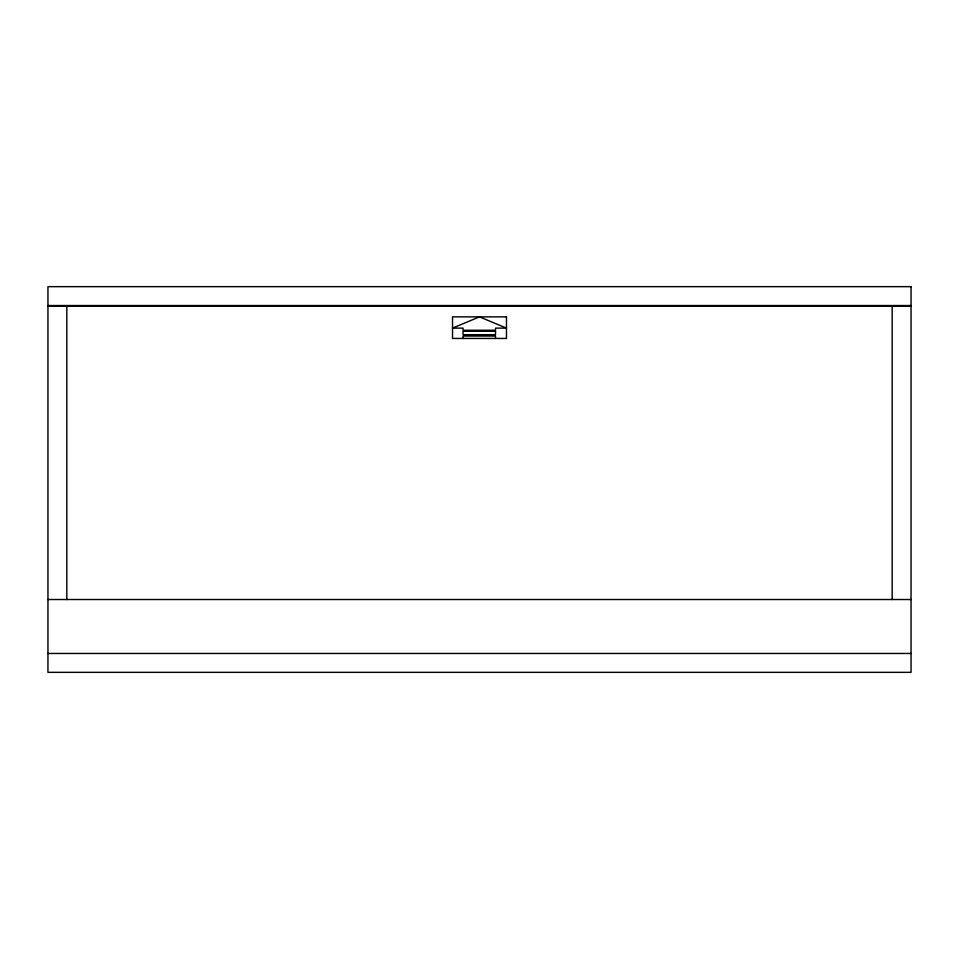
<?xml version="1.0" encoding="UTF-8"?>
<svg xmlns="http://www.w3.org/2000/svg" width="959" height="959" viewBox="0 0 959 959"><rect width="100%" height="100%" fill="white"/><g stroke="black" fill="none" stroke-linecap="round" stroke-linejoin="round"><path stroke-width="1.44" d="M47.95 305.537L911.05 305.537M47.95 306.077L911.05 306.077M47.95 599.519L911.05 599.519M47.95 653.463L911.05 653.463M892.17 306.077L892.17 599.567M495.515 338.443L495.515 336.046L463.065 336.046L463.065 338.443M66.83 306.077L66.83 599.567M479.5 316.866L452.528 328.122L463.065 328.122L463.065 330.244L495.515 330.244L495.515 328.122L506.472 328.122L479.5 316.866M911.05 286.657L47.95 286.657L47.95 672.343L911.05 672.343L911.05 286.657M506.472 316.866L452.528 316.866L452.528 338.443L506.472 338.443L506.472 316.866M495.515 331.275L463.065 331.275L463.065 334.679L495.515 334.679L495.515 331.275"/></g></svg>
